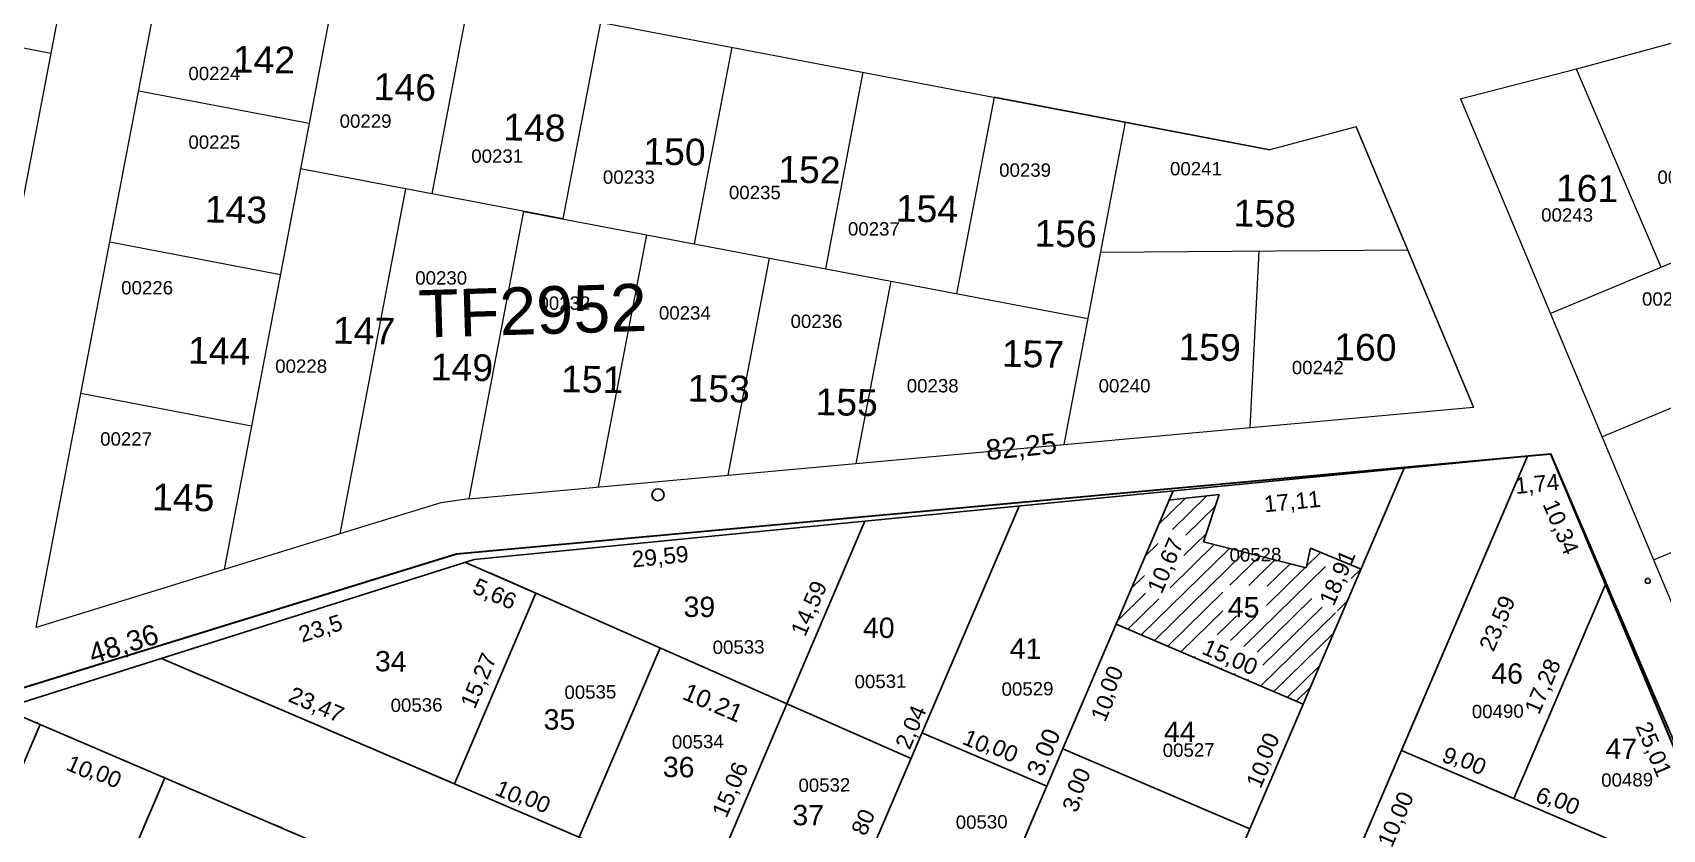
# Model space of a CAD drawing. Header units: metres. Extents: x 251686 to 255059, y 1627526 to 1631912.
# Drawn here: x 253199.8 to 253321.8, y 1629530.7 to 1629590.4 of the extents above; entities that cross this region are included whole.
import ezdxf

# ---------------------------------------------------------------- set-up
doc = ezdxf.new("R2010")
doc.units = ezdxf.units.M
doc.header["$MEASUREMENT"] = 0
for name, color, linetype in [('A_revoir_niveau_0', 7, 'Continuous'), ('limites_parcelles', 7, 'Continuous'), ('limites_tf', 7, 'Continuous'), ('numero_lot', 7, 'Continuous'), ('numero_parcelle', 7, 'Continuous'), ('toponymie', 7, 'Continuous')]:
    doc.layers.add(name, color=color, linetype=linetype)
doc.layers.add('Numero_TF', color=7, linetype='Continuous', lineweight=0)
doc.styles.get("Standard").update_dxf_attribs({"font": 'txt.shx'})
doc.styles.add('Style-Arial', font='arial.ttf')
doc.styles.add('Style-txt', font='txt.shx')

msp = doc.modelspace()

# ---------------------------------------------------------------- linework, layer by layer
at = {"layer": 'A_revoir_niveau_0'}
for p, q in [((253313.458616, 1629558.871004), (253232.832222, 1629550.947486)), ((253259.927184, 1629437.705088), (253311.696817, 1629558.697864)), ((253302.268508, 1629536.662605), (253311.696817, 1629558.697864)), ((253311.696817, 1629558.697864), (253313.458616, 1629558.871004)), ((253313.458616, 1629558.871004), (253317.583563, 1629549.211143)), ((253329.175473, 1629522.065035), (253313.458616, 1629558.871004)), ((253282.918416, 1629512.100863), (253302.467985, 1629557.790905)), ((253268.907108, 1629518.095934), (253285.163925, 1629556.090357)), ((253284.802358, 1629555.398502), (253288.616951, 1629555.815653)), ((253285.1164, 1629553.21267), (253287.668762, 1629555.711962)), ((253288.616951, 1629555.815653), (253287.445417, 1629552.288339)), ((253259.566237, 1629522.092647), (253273.627885, 1629554.956659)), ((253284.109699, 1629553.626487), (253286.059767, 1629555.536008)), ((253286.111073, 1629552.787075), (253288.334026, 1629554.963808)), ((253250.225366, 1629526.089361), (253262.091845, 1629553.82296)), ((253283.079024, 1629551.217657), (253284.042309, 1629552.160912)), ((253284.944449, 1629548.845538), (253288.251026, 1629552.083363)), ((253285.975124, 1629551.254368), (253287.645133, 1629552.889653)), ((253295.117506, 1629550.336285), (253287.445417, 1629552.288339)), ((253187.622925, 1629536.657028), (253232.832222, 1629550.947486)), ((253232.189949, 1629550.744466), (253238.646094, 1629547.903403)), ((253282.770764, 1629545.317464), (253289.38554, 1629551.794702)), ((253283.765405, 1629544.891839), (253290.520054, 1629551.506041)), ((253289.42491, 1629549.034082), (253291.654568, 1629551.21738)), ((253290.839042, 1629549.019226), (253292.789082, 1629550.928719)), ((253295.443321, 1629551.80164), (253295.117506, 1629550.336285)), ((253295.138332, 1629550.429952), (253296.213902, 1629551.483157)), ((253295.443321, 1629551.80164), (253299.234839, 1629550.234597)), ((253237.450203, 1629548.429661), (253233.996389, 1629549.949532)), ((253233.996389, 1629549.949532), (253256.192951, 1629540.183882)), ((253282.048349, 1629548.808826), (253283.011634, 1629549.752082)), ((253290.465857, 1629544.455043), (253296.57318, 1629550.43538)), ((253292.190054, 1629547.542976), (253295.05811, 1629550.351398)), ((253292.204911, 1629548.957109), (253293.923596, 1629550.640058)), ((253298.505996, 1629549.528836), (253299.229146, 1629550.23695)), ((253231.347695, 1629534.167257), (253237.450203, 1629548.429661)), ((253281.017674, 1629546.399996), (253283.100298, 1629548.439317)), ((253284.760046, 1629544.466213), (253288.898118, 1629548.518244)), ((253317.583563, 1629549.211143), (253310.675293, 1629533.065562)), ((253281.776123, 1629545.74309), (253284.094971, 1629548.013723)), ((253285.754687, 1629544.040588), (253288.883262, 1629547.104111)), ((253291.460498, 1629544.029418), (253295.542505, 1629548.02655)), ((253291.893411, 1629543.053744), (253296.318819, 1629547.387137)), ((253297.47532, 1629547.120006), (253298.210003, 1629547.839412)), ((253294.908557, 1629540.123477), (253280.897477, 1629546.119079)), ((253288.476574, 1629545.306294), (253289.943287, 1629546.74251)), ((253289.471215, 1629544.880669), (253291.35742, 1629546.727654)), ((253291.722534, 1629541.486835), (253297.313492, 1629546.961543)), ((253292.717176, 1629541.06121), (253297.179328, 1629545.430582)), ((253209.427005, 1629543.549201), (253231.347695, 1629534.167257)), ((253282.918416, 1629512.100863), (253209.427005, 1629543.549201)), ((253240.688566, 1629530.170544), (253246.75053, 1629544.338191)), ((253286.749329, 1629543.614963), (253286.827298, 1629543.691311)), ((253287.74397, 1629543.189337), (253287.821939, 1629543.265685)), ((253288.738611, 1629542.763712), (253288.81658, 1629542.84006)), ((253289.733252, 1629542.338086), (253289.811222, 1629542.414435)), ((253293.711817, 1629540.635585), (253296.148652, 1629543.021752)), ((253290.727893, 1629541.912461), (253290.805863, 1629541.988809)), ((253294.385606, 1629540.347258), (253295.450453, 1629541.389964)), ((253279.721045, 1629504.628166), (253197.544284, 1629539.793126)), ((253256.192951, 1629540.183882), (253265.545187, 1629536.066279)), ((253188.333499, 1629510.577626), (253200.32364, 1629538.60024)), ((253200.122405, 1629538.781463), (253200.089288, 1629538.704072)), ((253275.701749, 1629533.975946), (253266.361029, 1629537.973013)), ((253290.911843, 1629530.782606), (253276.900763, 1629536.778207)), ((253302.268508, 1629536.662605), (253327.563727, 1629525.839444)), ((253310.675293, 1629533.065562), (253302.268508, 1629536.662605)), ((253197.674371, 1629506.580912), (253209.664512, 1629534.603526)), ((253209.414717, 1629534.019722), (253208.046893, 1629530.822927)), ((253218.421579, 1629530.856607), (253217.837774, 1629531.106402))]:
    msp.add_line(p, q, dxfattribs=at)
for centre, radius in [((253246.592814, 1629555.810073), 0.452688), ((253246.592814, 1629555.810073), 0.452688), ((253320.707218, 1629549.351709), 0.188928), ((253320.707218, 1629549.351709), 0.188928)]:
    msp.add_circle(centre, radius, dxfattribs=at)
at = {"layer": 'limites_parcelles', "color": 7, "lineweight": 0}
for p, q in [((253202.99737, 1629598.70772), (253193.618356, 1629549.59166)), ((253200.044352, 1629545.868951), (253209.875087, 1629597.395125)), ((253209.875087, 1629597.395125), (253292.414267, 1629581.64273)), ((253222.645449, 1629594.957934), (253214.112125, 1629550.204085)), ((253171.654996, 1629594.507968), (253201.121787, 1629588.882763)), ((253232.468461, 1629593.084956), (253229.659334, 1629578.352218)), ((253242.291472, 1629591.211979), (253239.48168, 1629576.475751)), ((253325.310171, 1629590.389448), (253315.371609, 1629587.692495)), ((253252.114484, 1629589.339002), (253249.304692, 1629574.602774)), ((253261.937495, 1629587.466024), (253259.127703, 1629572.729797)), ((253315.371609, 1629587.692495), (253306.670885, 1629585.434004)), ((253321.722256, 1629572.856294), (253315.371609, 1629587.692495)), ((253207.713631, 1629586.069558), (253220.485906, 1629583.632001)), ((253271.760507, 1629585.593047), (253268.950715, 1629570.856819)), ((253338.508987, 1629509.416926), (253306.700533, 1629585.441898)), ((253281.583518, 1629583.720069), (253276.977305, 1629559.562334)), ((253298.863514, 1629583.35995), (253307.658393, 1629562.363302)), ((253239.484434, 1629576.475225), (253219.836988, 1629580.228685)), ((253313.405899, 1629569.372742), (253341.08753, 1629580.968012)), ((253227.694865, 1629578.727512), (253222.766909, 1629552.88237)), ((253236.534976, 1629577.038692), (253232.427838, 1629555.498406)), ((253236.534507, 1629577.036228), (253278.777327, 1629569.002726)), ((253245.729688, 1629575.28754), (253242.125046, 1629556.382647)), ((253205.552174, 1629574.74399), (253218.326363, 1629572.306069)), ((253302.726975, 1629574.136433), (253279.723558, 1629573.965329)), ((253291.593206, 1629574.053618), (253290.919298, 1629560.83514)), ((253254.924869, 1629573.538852), (253251.822254, 1629557.266888)), ((253264.036635, 1629571.806028), (253261.397734, 1629558.140029)), ((253317.26943, 1629560.149254), (253344.947256, 1629571.74293)), ((253203.390718, 1629563.418423), (253216.16682, 1629560.980136)), ((253321.132961, 1629550.925766), (253348.806983, 1629562.517849)), ((253214.112125, 1629550.204085), (253200.044352, 1629545.868951))]:
    msp.add_line(p, q, dxfattribs=at)
at = {"layer": 'limites_parcelles', "color": 7, "lineweight": 0, "flags": 128}
for points in [[(253261.397734, 1629558.140029), (253307.658393, 1629562.363302), (253298.863514, 1629583.35995), (253292.412567, 1629581.642277), (253271.758925, 1629585.58475)], [(253232.427838, 1629555.498406), (253261.397734, 1629558.140029)], [(253232.427838, 1629555.498406), (253230.331959, 1629555.211762), (253222.770186, 1629552.883384), (253214.112125, 1629550.204085)]]:
    msp.add_lwpolyline(points, dxfattribs=at)
at = {"layer": 'limites_tf', "color": 5, "linetype": 'Continuous', "lineweight": 30, "flags": 128}
msp.add_lwpolyline([(253313.43, 1629558.87), (253341.28, 1629492.46), (253341.38, 1629451.55), (253256.21, 1629431.51), (253169.9, 1629480.07), (253168.18, 1629498.01), (253185.34, 1629537.12), (253231.51, 1629551.39), (253313.43, 1629558.87)], close=True, dxfattribs=at)

# ---------------------------------------------------------------- texts
at = {"layer": 'numero_lot', "color": 7, "lineweight": 0, "char_height": 2, "attachment_point": 1, "rotation": 359.00002359, "line_spacing_factor": 0.6}
for s, insert in [('\\fArial|b0|i0|c00|p39;142', (253214.782241, 1629589.440869)), ('\\fArial|b0|i0|c00|p39;146', (253225.33168, 1629587.376886)), ('\\fArial|b0|i0|c00|p39;148', (253235.031837, 1629584.355357)), ('\\fArial|b0|i0|c00|p39;150', (253245.519295, 1629582.542171)), ('\\fArial|b0|i0|c00|p39;152', (253255.624459, 1629581.193931)), ('\\fArial|b0|i0|c00|p39;161', (253313.857186, 1629579.801025)), ('\\fArial|b0|i0|c00|p39;143', (253212.683183, 1629578.209136)), ('\\fArial|b0|i0|c00|p39;154', (253264.422715, 1629578.270521)), ('\\fArial|b0|i0|c00|p39;158', (253289.723877, 1629577.913229)), ('\\fArial|b0|i0|c00|p39;156', (253274.811255, 1629576.405254)), ('\\fArial|b0|i0|c00|p39;147', (253222.277646, 1629569.132108)), ('\\fArial|b0|i0|c00|p39;159', (253285.593283, 1629567.899356)), ('\\fArial|b0|i0|c00|p39;160', (253297.252498, 1629567.900271)), ('\\fArial|b0|i0|c00|p39;144', (253211.428126, 1629567.63246)), ('\\fArial|b0|i0|c00|p39;157', (253272.363907, 1629567.402163)), ('\\fArial|b0|i0|c00|p39;149', (253229.60392, 1629566.389701)), ('\\fArial|b0|i0|c00|p39;151', (253239.357809, 1629565.49805)), ('\\fArial|b0|i0|c00|p39;153', (253248.834613, 1629564.799972)), ('\\fArial|b0|i0|c00|p39;155', (253258.412427, 1629563.780533)), ('\\fArial|b0|i0|c00|p39;145', (253208.738712, 1629556.648717))]:
    msp.add_mtext(s, dxfattribs=dict(at, insert=insert))
at = {"layer": 'numero_parcelle', "color": 5, "char_height": 1, "attachment_point": 1, "style": 'Style-txt'}
for s, insert, rotation, line_spacing_factor in [('\\fArial|b0|i0|c00|p39;00224', (253211.432945, 1629587.861925), 0.00280749, 0.6), ('\\fArial|b0|i0|c00|p39;00229', (253222.756907, 1629584.29618), 0.00280749, 0.6), ('\\fArial|b0|i0|c00|p39;00225', (253211.432945, 1629582.723058), 0.00280749, 0.6), ('\\fArial|b0|i0|c00|p39;00231', (253232.612947, 1629581.674309), 0.00280749, 0.6), ('\\fArial|b0|i0|c00|p39;00233', (253242.468988, 1629580.101187), 0.00280749, 0.6), ('\\fArial|b0|i0|c00|p39;00239', (253272.141962, 1629580.625561), 0.00280749, 0.6), ('\\fArial|b0|i0|c00|p39;00241', (253284.933844, 1629580.730436), 0.00280749, 0.6), ('\\fArial|b0|i0|c00|p39;00244', (253321.428719, 1629580.094632), 0.00280749, 0.6), ('\\fArial|b0|i0|c00|p39;00235', (253251.905623, 1629578.947564), 0.00280749, 0.6), ('\\fArial|b0|i0|c00|p39;00243', (253312.726044, 1629577.263011), 0.00280749, 0.6), ('\\fArial|b0|i0|c00|p39;00237', (253260.818, 1629576.220818), 0.00280749, 0.6), ('\\fArial|b0|i0|c00|p39;00226', (253206.400073, 1629571.816074), 0.00280749, 0.6), ('\\fArial|b0|i0|c00|p39;00230', (253228.418888, 1629572.550198), 0.00280749, 0.6), ('\\fArial|b0|i0|c00|p39;00232', (253237.645819, 1629570.662451), 0.00280749, 0.6), ('\\fArial|b0|i0|c00|p39;00246', (253320.275352, 1629570.970521), 0.00280749, 0.6), ('\\fArial|b0|i0|c00|p39;00234', (253246.663048, 1629569.928327), 0.00280749, 0.6), ('\\fArial|b0|i0|c00|p39;00236', (253256.519089, 1629569.299078), 0.00280749, 0.6), ('\\fArial|b0|i0|c00|p39;00228', (253217.933738, 1629565.943083), 0.00280749, 0.6), ('\\fArial|b0|i0|c00|p39;00242', (253294.055925, 1629565.838208), 0.00280749, 0.6), ('\\fArial|b0|i0|c00|p39;00238', (253265.221763, 1629564.474835), 0.00280749, 0.6), ('\\fArial|b0|i0|c00|p39;00240', (253279.586418, 1629564.474835), 0.00280749, 0.6), ('\\fArial|b0|i0|c00|p39;00227', (253204.827301, 1629560.489591), 0.00280749, 0.6), ('\\fArial|b0|i0|c00|p39;00528', (253289.38554, 1629551.794702), 0.68103392, 0.779643), ('\\fArial|b0|i0|c00|p39;00533', (253250.681128, 1629544.879675), 0.68103392, 0.779643), ('\\fArial|b0|i0|c00|p39;00531', (253261.308258, 1629542.307252), 0.68103392, 0.779643), ('\\fArial|b0|i0|c00|p39;00535', (253239.583366, 1629541.511919), 0.68103392, 0.779643), ('\\fArial|b0|i0|c00|p39;00529', (253272.315544, 1629541.747119), 0.68103392, 0.779643), ('\\fArial|b0|i0|c00|p39;00536', (253226.568236, 1629540.53659), 0.68103392, 0.72), ('\\fArial|b0|i0|c00|p39;00490', (253307.528455, 1629540.066218), 0.68103392, 0.779643), ('\\fArial|b0|i0|c00|p39;00534', (253247.627888, 1629537.786465), 0.68103392, 0.779643), ('\\fArial|b0|i0|c00|p39;00527', (253284.380986, 1629537.164828), 0.68103392, 0.779643), ('\\fArial|b0|i0|c00|p39;00489', (253317.215577, 1629534.933335), 0.68103392, 0.779643), ('\\fArial|b0|i0|c00|p39;00532', (253257.107405, 1629534.541919), 0.68103392, 0.779643), ('\\fArial|b0|i0|c00|p39;00530', (253268.883296, 1629531.779428), 0.68103392, 0.779643)]:
    msp.add_mtext(s, dxfattribs=dict(at, insert=insert, rotation=rotation, line_spacing_factor=line_spacing_factor))
at = {"layer": 'numero_tf', "color": 4, "linetype": 'Continuous', "insert": (253228.71103, 1629567.517654), "char_height": 3.556, "attachment_point": 7, "rotation": 1.73071, "line_spacing_factor": 0.6}
msp.add_mtext('\\fArial|b0|i0|c00|p39;TF2952', dxfattribs=at)
at = {"layer": 'toponymie', "style": 'Style-Arial'}
for s, p in [('46', (253308.984647, 1629541.677566)), ('47', (253317.53296, 1629536.040831))]:
    msp.add_text(s, height=1.524, rotation=359.3981, dxfattribs=at).set_placement(p)
at = {"layer": 'toponymie', "attachment_point": 7, "line_spacing_factor": 0.6}
for s, insert, char_height, rotation in [('\\fArial|b0|i0|c00|p39;82,25', (253271.246972, 1629558.117334), 1.524, 5.61267028), ('\\fArial|b0|i0|c00|p39;82,25', (253271.246972, 1629558.117334), 1.524, 5.61267028), ('\\fArial|b0|i0|c00|p39;1,74', (253310.854368, 1629555.634537), 1.2192, 5.61267028), ('\\fArial|b0|i0|c00|p39;1,74', (253310.854368, 1629555.634537), 1.2192, 5.61267028), ('\\fArial|b0|i0|c00|p39;17,11', (253292.048967, 1629554.267472), 1.2192, 5.61267028), ('\\fArial|b0|i0|c00|p39;17,11', (253292.048967, 1629554.267472), 1.2192, 5.61267028), ('\\fArial|b0|i0|c00|p39;10,34', (253312.602042, 1629555.026444), 1.2192, 293.12341763), ('\\fArial|b0|i0|c00|p39;10,34', (253312.602042, 1629555.026444), 1.2192, 293.12341763), ('\\fArial|b0|i0|c00|p39;29,59', (253244.719298, 1629550.133855), 1.2192, 5.87808157), ('\\fArial|b0|i0|c00|p39;29,59', (253244.719298, 1629550.133855), 1.2192, 5.87808157), ('\\fArial|b0|i0|c00|p39;10,67', (253284.511932, 1629548.2221), 1.2192, 66.83520418), ('\\fArial|b0|i0|c00|p39;10,67', (253284.511932, 1629548.2221), 1.2192, 66.83520418), ('\\fArial|b0|i0|c00|p39;18,91', (253297.39274, 1629547.314418), 1.2192, 66.83520418), ('\\fArial|b0|i0|c00|p39;18,91', (253297.39274, 1629547.314418), 1.2192, 66.83520418), ('\\fArial|b0|i0|c00|p39;5,66', (253232.52267, 1629548.293295), 1.2192, 336.24784346), ('\\fArial|b0|i0|c00|p39;5,66', (253232.52267, 1629548.293295), 1.2192, 336.24784346), ('\\fArial|b0|i0|c00|p39;14,59', (253257.812122, 1629545.011535), 1.2192, 66.61098683), ('\\fArial|b0|i0|c00|p39;14,59', (253257.812122, 1629545.011535), 1.2192, 66.61098683), ('\\fArial|b0|i0|c00|p39;39', (253248.502901, 1629546.643623), 1.524, 359.39809687), ('\\fArial|b0|i0|c00|p39;39', (253248.502901, 1629546.643623), 1.524, 359.39809687), ('\\fArial|b0|i0|c00|p39;45', (253289.259225, 1629546.62269), 1.524, 359.39809687), ('\\fArial|b0|i0|c00|p39;45', (253289.259225, 1629546.62269), 1.524, 359.39809687), ('\\fArial|b0|i0|c00|p39;23,59', (253309.362463, 1629543.89924), 1.2192, 66.83520418), ('\\fArial|b0|i0|c00|p39;23,59', (253309.362463, 1629543.89924), 1.2192, 66.83520418), ('\\fArial|b0|i0|c00|p39;48,36', (253204.34609, 1629542.841994), 1.524, 17.56689353), ('\\fArial|b0|i0|c00|p39;48,36', (253204.34609, 1629542.841994), 1.524, 17.56689353), ('\\fArial|b0|i0|c00|p39;23,5', (253219.997973, 1629544.512731), 1.2192, 17.54152503), ('\\fArial|b0|i0|c00|p39;23,5', (253219.997973, 1629544.512731), 1.2192, 17.54152503), ('\\fArial|b0|i0|c00|p39;40', (253261.936103, 1629545.077181), 1.524, 359.39809687), ('\\fArial|b0|i0|c00|p39;40', (253261.936103, 1629545.077181), 1.524, 359.39809687), ('\\fArial|b0|i0|c00|p39;41', (253272.924185, 1629543.536428), 1.524, 359.39809687), ('\\fArial|b0|i0|c00|p39;41', (253272.924185, 1629543.536428), 1.524, 359.39809687), ('\\fArial|b0|i0|c00|p39;15,00', (253287.149841, 1629543.719056), 1.2192, 336.83302242), ('\\fArial|b0|i0|c00|p39;15,00', (253287.149841, 1629543.719056), 1.2192, 336.83302242), ('\\fArial|b0|i0|c00|p39;34', (253225.390332, 1629542.567094), 1.524, 359.39809687), ('\\fArial|b0|i0|c00|p39;34', (253225.390332, 1629542.567094), 1.524, 359.39809687), ('\\fArial|b0|i0|c00|p39;15,27', (253233.084704, 1629539.611952), 1.2192, 66.83520418), ('\\fArial|b0|i0|c00|p39;15,27', (253233.084704, 1629539.611952), 1.2192, 66.83520418), ('\\fArial|b0|i0|c00|p39;17,28', (253312.761228, 1629539.182048), 1.2192, 66.83520418), ('\\fArial|b0|i0|c00|p39;17,28', (253312.761228, 1629539.182048), 1.2192, 66.83520418), ('\\fArial|b0|i0|c00|p39;,00', (253280.781431, 1629540.383974), 1.2192, 67.39808627), ('\\fArial|b0|i0|c00|p39;,00', (253280.781431, 1629540.383974), 1.2192, 67.39808627), ('\\fArial|b0|i0|c00|p39;23,47', (253218.735615, 1629540.158516), 1.2192, 336.83302242), ('\\fArial|b0|i0|c00|p39;23,47', (253218.735615, 1629540.158516), 1.2192, 336.83302242), ('\\fArial|b0|i0|c00|p39;10.21', (253248.324822, 1629540.526232), 1.3208, 336.83520418), ('\\fArial|b0|i0|c00|p39;35', (253238.021295, 1629538.201828), 1.524, 359.39809687), ('\\fArial|b0|i0|c00|p39;35', (253238.021295, 1629538.201828), 1.524, 359.39809687), ('\\fArial|b0|i0|c00|p39;2,04', (253265.643094, 1629536.55469), 1.2192, 66.83520418), ('\\fArial|b0|i0|c00|p39;10', (253280.088056, 1629538.718402), 1.2192, 67.39808627), ('\\fArial|b0|i0|c00|p39;10', (253280.088056, 1629538.718402), 1.2192, 67.39808627), ('\\fArial|b0|i0|c00|p39;44', (253284.474352, 1629537.306582), 1.524, 359.39809687), ('\\fArial|b0|i0|c00|p39;44', (253284.474352, 1629537.306582), 1.524, 359.39809687), ('\\fArial|b0|i0|c00|p39;25,01', (253319.554957, 1629538.391965), 1.2192, 293.12341763), ('\\fArial|b0|i0|c00|p39;25,01', (253319.554957, 1629538.391965), 1.2192, 293.12341763), ('\\fArial|b0|i0|c00|p39;10', (253269.29832, 1629537.167155), 1.2192, 336.3981346), ('\\fArial|b0|i0|c00|p39;10', (253269.29832, 1629537.167155), 1.2192, 336.3981346), ('\\fArial|b0|i0|c00|p39;,00', (253270.951537, 1629536.444817), 1.2192, 336.3981346), ('\\fArial|b0|i0|c00|p39;,00', (253270.951537, 1629536.444817), 1.2192, 336.3981346), ('\\fArial|b0|i0|c00|p39;,00', (253292.439843, 1629535.373146), 1.2192, 66.3981346), ('\\fArial|b0|i0|c00|p39;,00', (253292.439843, 1629535.373146), 1.2192, 66.3981346), ('\\fArial|b0|i0|c00|p39;10', (253202.167197, 1629535.238293), 1.2192, 336.3981346), ('\\fArial|b0|i0|c00|p39;10', (253202.167197, 1629535.238293), 1.2192, 336.3981346), ('\\fArial|b0|i0|c00|p39;36', (253246.950386, 1629534.646537), 1.524, 359.39809687), ('\\fArial|b0|i0|c00|p39;36', (253246.950386, 1629534.646537), 1.524, 359.39809687), ('\\fArial|b0|i0|c00|p39;9', (253305.181153, 1629535.863496), 1.2192, 336.3981346), ('\\fArial|b0|i0|c00|p39;9', (253305.181153, 1629535.863496), 1.2192, 336.3981346), ('\\fArial|b0|i0|c00|p39;,00', (253306.007761, 1629535.502327), 1.2192, 336.3981346), ('\\fArial|b0|i0|c00|p39;,00', (253306.007761, 1629535.502327), 1.2192, 336.3981346), ('\\fArial|b0|i0|c00|p39;,00', (253203.820414, 1629534.515955), 1.2192, 336.3981346), ('\\fArial|b0|i0|c00|p39;,00', (253203.820414, 1629534.515955), 1.2192, 336.3981346), ('\\fArial|b0|i0|c00|p39;15,06', (253251.923976, 1629531.44431), 1.2192, 66.83520418), ('\\fArial|b0|i0|c00|p39;15,06', (253251.923976, 1629531.44431), 1.2192, 66.83520418), ('\\fArial|b0|i0|c00|p39;,00', (253278.300125, 1629532.749965), 1.2192, 66.3981346), ('\\fArial|b0|i0|c00|p39;,00', (253278.300125, 1629532.749965), 1.2192, 66.3981346), ('\\fArial|b0|i0|c00|p39;10', (253291.717505, 1629533.719929), 1.2192, 66.3981346), ('\\fArial|b0|i0|c00|p39;10', (253291.717505, 1629533.719929), 1.2192, 66.3981346), ('\\fArial|b0|i0|c00|p39;10', (253234.285018, 1629533.361595), 1.2192, 336.3981346), ('\\fArial|b0|i0|c00|p39;10', (253234.285018, 1629533.361595), 1.2192, 336.3981346), ('\\fArial|b0|i0|c00|p39;,00', (253235.938235, 1629532.639257), 1.2192, 336.3981346), ('\\fArial|b0|i0|c00|p39;,00', (253235.938235, 1629532.639257), 1.2192, 336.3981346), ('\\fArial|b0|i0|c00|p39;6', (253312.181559, 1629532.868253), 1.2192, 336.3981346), ('\\fArial|b0|i0|c00|p39;6', (253312.181559, 1629532.868253), 1.2192, 336.3981346), ('\\fArial|b0|i0|c00|p39;37', (253256.651773, 1629531.039747), 1.524, 359.39809687), ('\\fArial|b0|i0|c00|p39;37', (253256.651773, 1629531.039747), 1.524, 359.39809687), ('\\fArial|b0|i0|c00|p39;3', (253277.938956, 1629531.923357), 1.2192, 66.3981346), ('\\fArial|b0|i0|c00|p39;3', (253277.938956, 1629531.923357), 1.2192, 66.3981346), ('\\fArial|b0|i0|c00|p39;10,00', (253301.754972, 1629529.223694), 1.2192, 66.83520418), ('\\fArial|b0|i0|c00|p39;10,00', (253301.754972, 1629529.223694), 1.2192, 66.83520418), ('\\fArial|b0|i0|c00|p39;,00', (253313.008168, 1629532.507084), 1.2192, 336.3981346), ('\\fArial|b0|i0|c00|p39;,00', (253313.008168, 1629532.507084), 1.2192, 336.3981346), ('\\fArial|b0|i0|c00|p39;14,80', (253261.39596, 1629527.922137), 1.2192, 66.41981708), ('\\fArial|b0|i0|c00|p39;14,80', (253261.39596, 1629527.922137), 1.2192, 66.41981708)]:
    msp.add_mtext(s, dxfattribs=dict(at, insert=insert, char_height=char_height, rotation=rotation))
at = {"layer": 'toponymie', "insert": (253275.469706, 1629536.525344), "char_height": 1.3208, "attachment_point": 5, "rotation": 66.83302242}
msp.add_mtext('\\fArial|b0|i0|c00|p39;3.00', dxfattribs=at)

doc.saveas('drawing.dxf')
